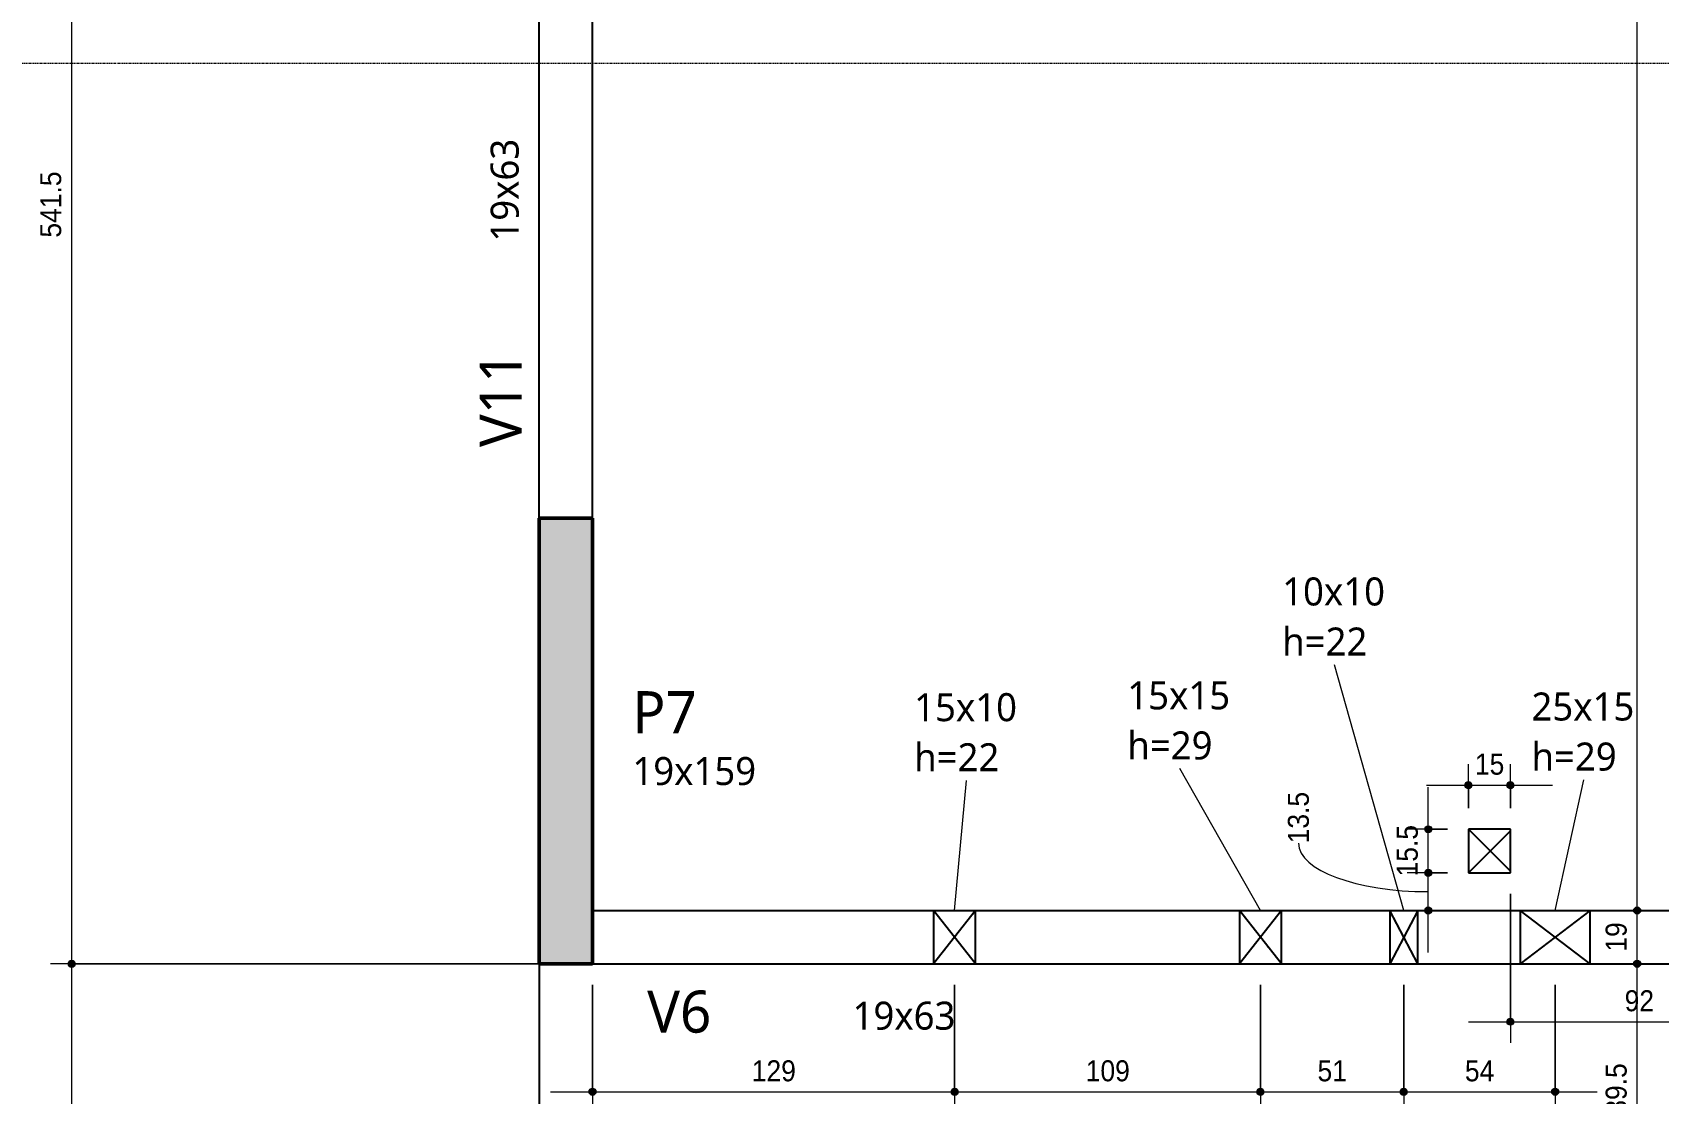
# Model space of a CAD drawing. Header units: centimetres. Extents: x -1984 to 34419, y -3196 to 88064.
# Drawn here: x -1581 to -1001, y -73 to 305 of the extents above; entities that cross this region are included whole.
import ezdxf

# ---------------------------------------------------------------- set-up
doc = ezdxf.new("R2010")
doc.units = ezdxf.units.CM
doc.linetypes.add('Centro de 6 mm', pattern=[1.32, 0.6, -0.24, 0.24, -0.24])
doc.linetypes.add('Traço', pattern=[0.635, 0.3175, -0.3175])
for name, color, linetype, lineweight in [('A-ANNO-DIMS', 7, 'Continuous', 9), ('A-ANNO-DIMS-50', 7, 'Continuous', 9), ('A-DETL-THIN', 7, 'Continuous', 25), ('A-FLOR', 7, 'Continuous', 25), ('A-GENM', 7, 'Continuous', 25), ('A-GENM-HDLN', 7, 'Traço', 18), ('A-GENM-IDEN', 7, 'Continuous', 9), ('G-ANNO-SYMB', 7, 'Continuous', 9), ('S-BEAM', 7, 'Continuous', 25), ('S-BEAM-HDLN', 7, 'Traço', 25), ('S-BEAM-IDEN', 7, 'Continuous', 9), ('S-COLS', 7, 'Continuous', 25), ('S-COLS-IDEN', 7, 'Continuous', 9)]:
    doc.layers.add(name, color=color, linetype=linetype, lineweight=lineweight)
doc.styles.add('Arial_1', font='arial.ttf', dxfattribs={"width": 0.9, "height": 7.5})
doc.styles.add('Gadugi', font='gadugi.ttf', dxfattribs={"height": 15})
doc.styles.add('Gadugi_1', font='gadugi.ttf', dxfattribs={"height": 10})
doc.dimstyles.new('PED_1_5mm_ESQ', dxfattribs={"dimscale": 30.48, "dimtxt": 7.651945, "dimasz": 0.328084, "dimexe": 0.246063, "dimexo": 0.246063, "dimgap": 0.049213, "dimtad": 1, "dimdec": 1, "dimrnd": 0.5, "dimdsep": 46, "dimtxsty": 'Arial_1', "dimblk1": 'DOTSMALL', "dimblk2": 'DOTSMALL', "dimsah": 1, "dimcen": 0.09, "dimdle": 0.492126, "dimazin": 0, "dimtfac": 1, "dimtdec": 4, "dimtix": 1, "dimtmove": 0, "dimatfit": 3, "dimfxl": 1, "dimtvp": 1, "dimtolj": 1, "dimtzin": 0, "dimarcsym": 2})
doc.dimstyles.new('PED_1_5mm_ESQ_2', dxfattribs={"dimscale": 30.48, "dimtxt": 7.651945, "dimasz": 0.328084, "dimexe": 0.246063, "dimexo": 0.246063, "dimgap": 0.049213, "dimtad": 1, "dimdec": 1, "dimrnd": 0.5, "dimdsep": 46, "dimtxsty": 'Arial_1', "dimblk1": 'DOTSMALL', "dimblk2": 'DOTSMALL', "dimsah": 1, "dimcen": 0.09, "dimdle": 0.492126, "dimazin": 0, "dimtfac": 1, "dimtdec": 4, "dimtix": 1, "dimtmove": 1, "dimatfit": 3, "dimfxl": 1, "dimtvp": 1, "dimtolj": 1, "dimtzin": 0, "dimarcsym": 2})

# ---------------------------------------------------------------- blocks, each defined once
blk = doc.blocks.new('PED_FURO_RETANGULAR_R04_2020 - 15x15x29-3491205-PL F 001 - FORMA DO 4º PAVIMENTO')
at = {"layer": 'A-GENM-HDLN'}
for p, q in [((-7.5, 9.5), (7.5, -9.5)), ((-7.5, -9.5), (7.5, 9.5)), ((-7.5, -9.5), (-7.5, 9.5)), ((7.5, 9.5), (7.5, -9.5))]:
    blk.add_line(p, q, dxfattribs=at)
blk = doc.blocks.new('PED_FURO_RETANGULAR_R04_2020 - 15x10x22-3621887-PL F 001 - FORMA DO 4º PAVIMENTO')
at = {"layer": 'A-GENM-HDLN'}
for p, q in [((-7.5, 9.5), (7.5, -9.5)), ((-7.5, -9.5), (7.5, 9.5)), ((-7.5, -9.5), (-7.5, 9.5)), ((7.5, 9.5), (7.5, -9.5))]:
    blk.add_line(p, q, dxfattribs=at)
blk = doc.blocks.new('PED_FURO_RETANGULAR_R04_2020 - 10x10x22-3536245-PL F 001 - FORMA DO 4º PAVIMENTO')
at = {"layer": 'A-GENM-HDLN'}
for p, q in [((-5, 9.5), (5, -9.5)), ((-5, -9.5), (5, 9.5)), ((-5, -9.5), (-5, 9.5)), ((5, 9.5), (5, -9.5))]:
    blk.add_line(p, q, dxfattribs=at)
blk = doc.blocks.new('PED_FURO_RETANGULAR_R04_2020 - 25x15x29-3618377-PL F 001 - FORMA DO 4º PAVIMENTO')
at = {"layer": 'A-GENM-HDLN'}
for p, q in [((-12.5, -9.5), (-12.5, 9.5)), ((-12.49, 9.5), (12.49, -9.5)), ((-12.49, -9.5), (12.49, 9.5)), ((12.5, 9.5), (12.5, -9.5))]:
    blk.add_line(p, q, dxfattribs=at)
blk = doc.blocks.new('DIMBLOCK22-PL F 001 - FORMA DO 4º PAVIMENTO')
at = {"layer": 'A-ANNO-DIMS-50'}
h = blk.add_hatch(color=256, dxfattribs=at)
edge = h.paths.add_edge_path(flags=0)
edge.add_arc((-1567.19, -26.88), 1.25, 0, 360)
h = blk.add_hatch(color=256, dxfattribs=at)
edge = h.paths.add_edge_path(flags=0)
edge.add_arc((-1567.19, -181.88), 1.25, 0, 360)
for p, q in [((-1388.86, -26.88), (-1574.69, -26.88)), ((-1567.19, -181.88), (-1567.19, -26.88)), ((-1567.19, -26.88), (-1388.86, -26.88)), ((-1561.46, -181.88), (-1574.69, -181.88)), ((-1567.19, -181.88), (-1561.46, -181.88))]:
    blk.add_line(p, q, dxfattribs=at)
for centre in [(-1567.19, -26.88), (-1567.19, -181.88)]:
    blk.add_circle(centre, 1.25, dxfattribs=at)
at = {"layer": 'A-ANNO-DIMS-50', "color": 0, "insert": (-1578.43, -112.15), "char_height": 7.5, "width": 18.6472, "attachment_point": 1, "rotation": 90, "line_spacing_factor": 0.941778, "style": 'Arial_1'}
blk.add_mtext('155', dxfattribs=at)
blk = doc.blocks.new('_DotSmall')
at = {"color": 0, "linetype": 'ByBlock', "const_width": 0.5}
blk.add_lwpolyline([(-0.0625, 0, 1), (0.0625, 0, 1)], format="xyb", close=True, dxfattribs=at)
blk = doc.blocks.new('DIMBLOCK23-PL F 001 - FORMA DO 4º PAVIMENTO')
at = {"layer": 'A-ANNO-DIMS-50'}
h = blk.add_hatch(color=256, dxfattribs=at)
edge = h.paths.add_edge_path(flags=0)
edge.add_arc((-1567.19, 514.55), 1.25, 0, 360)
h = blk.add_hatch(color=256, dxfattribs=at)
edge = h.paths.add_edge_path(flags=0)
edge.add_arc((-1567.19, -26.88), 1.25, 0, 360)
for p, q in [((-1561.46, 514.55), (-1574.69, 514.55)), ((-1567.19, -26.88), (-1567.19, 514.55)), ((-1567.19, 514.55), (-1561.46, 514.55)), ((-1388.86, -26.88), (-1574.69, -26.88)), ((-1567.19, -26.88), (-1388.86, -26.88))]:
    blk.add_line(p, q, dxfattribs=at)
for centre in [(-1567.19, 514.55), (-1567.19, -26.88)]:
    blk.add_circle(centre, 1.25, dxfattribs=at)
at = {"layer": 'A-ANNO-DIMS-50', "color": 0, "insert": (-1578.43, 232.18), "char_height": 7.5, "width": 27.9708, "attachment_point": 1, "rotation": 90, "line_spacing_factor": 0.941778, "style": 'Arial_1'}
blk.add_mtext('541.5', dxfattribs=at)
blk = doc.blocks.new('DIMBLOCK26-PL F 001 - FORMA DO 4º PAVIMENTO')
at = {"layer": 'A-ANNO-DIMS-50'}
h = blk.add_hatch(color=256, dxfattribs=at)
edge = h.paths.add_edge_path(flags=0)
edge.add_arc((-1008.61, -26.88), 1.25, 0, 360)
h = blk.add_hatch(color=256, dxfattribs=at)
edge = h.paths.add_edge_path(flags=0)
edge.add_arc((-1008.61, -116.45), 1.25, 0, 360)
for p, q in [((-1002.88, -26.88), (-1016.11, -26.88)), ((-1008.61, -131.45), (-1008.61, -26.88)), ((-1008.61, -26.88), (-1002.88, -26.88)), ((-1002.88, -116.45), (-1016.11, -116.45)), ((-1008.61, -116.45), (-1002.88, -116.45))]:
    blk.add_line(p, q, dxfattribs=at)
for centre in [(-1008.61, -26.88), (-1008.61, -116.45)]:
    blk.add_circle(centre, 1.25, dxfattribs=at)
at = {"layer": 'A-ANNO-DIMS-50', "color": 0, "insert": (-1019.85, -80.73), "char_height": 7.5, "width": 21.7551, "attachment_point": 1, "rotation": 90, "line_spacing_factor": 0.941778, "style": 'Arial_1'}
blk.add_mtext('89.5', dxfattribs=at)
blk = doc.blocks.new('DIMBLOCK27-PL F 001 - FORMA DO 4º PAVIMENTO')
at = {"layer": 'A-ANNO-DIMS-50'}
h = blk.add_hatch(color=256, dxfattribs=at)
edge = h.paths.add_edge_path(flags=0)
edge.add_arc((-1008.61, -7.88), 1.25, 0, 360)
h = blk.add_hatch(color=256, dxfattribs=at)
edge = h.paths.add_edge_path(flags=0)
edge.add_arc((-1008.61, -26.88), 1.25, 0, 360)
for p, q in [((-1002.88, -7.88), (-1016.11, -7.88)), ((-1008.61, -26.88), (-1008.61, -7.88)), ((-1008.61, -7.88), (-1002.88, -7.88)), ((-1002.88, -26.88), (-1016.11, -26.88)), ((-1008.61, -26.88), (-1002.88, -26.88))]:
    blk.add_line(p, q, dxfattribs=at)
for centre in [(-1008.61, -7.88), (-1008.61, -26.88)]:
    blk.add_circle(centre, 1.25, dxfattribs=at)
at = {"layer": 'A-ANNO-DIMS-50', "color": 0, "insert": (-1019.85, -22.56), "char_height": 7.5, "width": 12.4315, "attachment_point": 1, "rotation": 90, "line_spacing_factor": 0.941778, "style": 'Arial_1'}
blk.add_mtext('19', dxfattribs=at)
blk = doc.blocks.new('DIMBLOCK28-PL F 001 - FORMA DO 4º PAVIMENTO')
at = {"layer": 'A-ANNO-DIMS-50'}
h = blk.add_hatch(color=256, dxfattribs=at)
edge = h.paths.add_edge_path(flags=0)
edge.add_arc((-1008.61, 688.12), 1.25, 0, 360)
h = blk.add_hatch(color=256, dxfattribs=at)
edge = h.paths.add_edge_path(flags=0)
edge.add_arc((-1008.61, -7.88), 1.25, 0, 360)
for p, q in [((-1002.88, 688.12), (-1016.11, 688.12)), ((-1008.61, -7.88), (-1008.61, 688.12)), ((-1008.61, 688.12), (-1002.88, 688.12)), ((-1002.88, -7.88), (-1016.11, -7.88)), ((-1008.61, -7.88), (-1002.88, -7.88))]:
    blk.add_line(p, q, dxfattribs=at)
for centre in [(-1008.61, 688.12), (-1008.61, -7.88)]:
    blk.add_circle(centre, 1.25, dxfattribs=at)
at = {"layer": 'A-ANNO-DIMS-50', "color": 0, "insert": (-1019.85, 332.35), "char_height": 7.5, "width": 18.6472, "attachment_point": 1, "rotation": 90, "line_spacing_factor": 0.941778, "style": 'Arial_1'}
blk.add_mtext('696', dxfattribs=at)
blk = doc.blocks.new('DIMBLOCK84-PL F 001 - FORMA DO 4º PAVIMENTO')
at = {"layer": 'A-ANNO-DIMS-50'}
h = blk.add_hatch(color=256, dxfattribs=at)
edge = h.paths.add_edge_path(flags=0)
edge.add_arc((-1053.83, -47.56), 1.25, 0, 360)
h = blk.add_hatch(color=256, dxfattribs=at)
edge = h.paths.add_edge_path(flags=0)
edge.add_arc((-961.94, -47.56), 1.25, 0, 360)
for p, q in [((-961.94, 1.83), (-961.94, -55.06)), ((-961.94, -47.56), (-961.94, 1.83)), ((-1053.83, -1.92), (-1053.83, -55.06)), ((-1053.83, -47.56), (-1053.83, -1.92)), ((-1068.83, -47.56), (-946.94, -47.56))]:
    blk.add_line(p, q, dxfattribs=at)
for centre in [(-1053.83, -47.56), (-961.94, -47.56)]:
    blk.add_circle(centre, 1.25, dxfattribs=at)
at = {"layer": 'A-ANNO-DIMS-50', "color": 0, "insert": (-1013.07, -36.32), "char_height": 7.5, "width": 12.4315, "attachment_point": 1, "line_spacing_factor": 0.941778, "style": 'Arial_1'}
blk.add_mtext('92', dxfattribs=at)
blk = doc.blocks.new('DIMBLOCK85-PL F 001 - FORMA DO 4º PAVIMENTO')
at = {"layer": 'A-ANNO-DIMS-50'}
h = blk.add_hatch(color=256, dxfattribs=at)
edge = h.paths.add_edge_path(flags=0)
edge.add_arc((-1068.81, 36.85), 1.25, 0, 360)
h = blk.add_hatch(color=256, dxfattribs=at)
edge = h.paths.add_edge_path(flags=0)
edge.add_arc((-1053.83, 36.85), 1.25, 0, 360)
for p, q in [((-1068.81, 28.62), (-1068.81, 44.35)), ((-1053.83, 28.62), (-1053.83, 44.35)), ((-1083.81, 36.85), (-1038.83, 36.85)), ((-1068.81, 36.85), (-1068.81, 28.62)), ((-1053.83, 36.85), (-1053.83, 28.62))]:
    blk.add_line(p, q, dxfattribs=at)
for centre in [(-1068.81, 36.85), (-1053.83, 36.85)]:
    blk.add_circle(centre, 1.25, dxfattribs=at)
at = {"layer": 'A-ANNO-DIMS-50', "color": 0, "insert": (-1066.5, 48.09), "char_height": 7.5, "width": 12.4315, "attachment_point": 1, "line_spacing_factor": 0.941778, "style": 'Arial_1'}
blk.add_mtext('15', dxfattribs=at)
blk = doc.blocks.new('DIMBLOCK86-PL F 001 - FORMA DO 4º PAVIMENTO')
at = {"layer": 'A-ANNO-DIMS-50'}
h = blk.add_hatch(color=256, dxfattribs=at)
edge = h.paths.add_edge_path(flags=0)
edge.add_arc((-1083.15, 21.12), 1.25, 0, 360)
h = blk.add_hatch(color=256, dxfattribs=at)
edge = h.paths.add_edge_path(flags=0)
edge.add_arc((-1083.15, 5.58), 1.25, 0, 360)
for p, q in [((-1083.15, -9.42), (-1083.15, 36.12)), ((-1076.31, 21.12), (-1090.65, 21.12)), ((-1083.15, 21.12), (-1076.31, 21.12)), ((-1076.31, 5.58), (-1090.65, 5.58)), ((-1083.15, 5.58), (-1076.31, 5.58))]:
    blk.add_line(p, q, dxfattribs=at)
for centre in [(-1083.15, 21.12), (-1083.15, 5.58)]:
    blk.add_circle(centre, 1.25, dxfattribs=at)
at = {"layer": 'A-ANNO-DIMS-50', "color": 0, "insert": (-1094.39, 4.28), "char_height": 7.5, "width": 21.7551, "attachment_point": 1, "rotation": 90, "line_spacing_factor": 0.941778, "style": 'Arial_1'}
blk.add_mtext('15.5', dxfattribs=at)
blk = doc.blocks.new('DIMBLOCK87-PL F 001 - FORMA DO 4º PAVIMENTO')
at = {"layer": 'A-ANNO-DIMS-50'}
h = blk.add_hatch(color=256, dxfattribs=at)
edge = h.paths.add_edge_path(flags=0)
edge.add_arc((-1083.15, 5.58), 1.25, 0, 360)
h = blk.add_hatch(color=256, dxfattribs=at)
edge = h.paths.add_edge_path(flags=0)
edge.add_arc((-1083.15, -7.88), 1.25, 0, 360)
for p, q in [((-1083.15, -22.88), (-1083.15, 20.58)), ((-1076.31, 5.58), (-1090.65, 5.58)), ((-1083.15, 5.58), (-1076.31, 5.58)), ((-1077.42, -7.88), (-1090.65, -7.88)), ((-1083.15, -7.88), (-1077.42, -7.88))]:
    blk.add_line(p, q, dxfattribs=at)
for centre in [(-1083.15, 5.58), (-1083.15, -7.88)]:
    blk.add_circle(centre, 1.25, dxfattribs=at)
blk.add_ellipse((-1083.15, 16.09), major_axis=(46.24, 0), ratio=0.372903, start_param=3.141593, end_param=4.712389, dxfattribs=at)
at = {"layer": 'A-ANNO-DIMS-50', "color": 0, "insert": (-1133.25, 16.09), "char_height": 7.5, "width": 21.7551, "attachment_point": 1, "rotation": 90, "line_spacing_factor": 0.941778, "style": 'Arial_1'}
blk.add_mtext('13.5', dxfattribs=at)
blk = doc.blocks.new('DIMBLOCK223-PL F 001 - FORMA DO 4º PAVIMENTO')
at = {"layer": 'A-ANNO-DIMS-50'}
h = blk.add_hatch(color=256, dxfattribs=at)
edge = h.paths.add_edge_path(flags=0)
edge.add_arc((-1381.36, -72.55), 1.25, 0, 360)
h = blk.add_hatch(color=256, dxfattribs=at)
edge = h.paths.add_edge_path(flags=0)
edge.add_arc((-1252.14, -72.55), 1.25, 0, 360)
for p, q in [((-1381.36, -34.38), (-1381.36, -80.05)), ((-1381.36, -72.55), (-1381.36, -34.38)), ((-1252.14, -34.38), (-1252.14, -80.05)), ((-1252.14, -72.55), (-1252.14, -34.38)), ((-1396.36, -72.55), (-1252.14, -72.55))]:
    blk.add_line(p, q, dxfattribs=at)
for centre in [(-1381.36, -72.55), (-1252.14, -72.55)]:
    blk.add_circle(centre, 1.25, dxfattribs=at)
at = {"layer": 'A-ANNO-DIMS-50', "color": 0, "insert": (-1324.52, -61.31), "char_height": 7.5, "width": 18.6472, "attachment_point": 1, "line_spacing_factor": 0.941778, "style": 'Arial_1'}
blk.add_mtext('129', dxfattribs=at)
blk = doc.blocks.new('DIMBLOCK224-PL F 001 - FORMA DO 4º PAVIMENTO')
at = {"layer": 'A-ANNO-DIMS-50'}
h = blk.add_hatch(color=256, dxfattribs=at)
edge = h.paths.add_edge_path(flags=0)
edge.add_arc((-1252.14, -72.55), 1.25, 0, 360)
h = blk.add_hatch(color=256, dxfattribs=at)
edge = h.paths.add_edge_path(flags=0)
edge.add_arc((-1143.05, -72.55), 1.25, 0, 360)
for p, q in [((-1252.14, -34.38), (-1252.14, -80.05)), ((-1252.14, -72.55), (-1252.14, -34.38)), ((-1143.05, -34.38), (-1143.05, -80.05)), ((-1143.05, -72.55), (-1143.05, -34.38)), ((-1252.14, -72.55), (-1143.05, -72.55))]:
    blk.add_line(p, q, dxfattribs=at)
for centre in [(-1252.14, -72.55), (-1143.05, -72.55)]:
    blk.add_circle(centre, 1.25, dxfattribs=at)
at = {"layer": 'A-ANNO-DIMS-50', "color": 0, "insert": (-1205.36, -61.31), "char_height": 7.5, "width": 18.6472, "attachment_point": 1, "line_spacing_factor": 0.941778, "style": 'Arial_1'}
blk.add_mtext('109', dxfattribs=at)
blk = doc.blocks.new('DIMBLOCK225-PL F 001 - FORMA DO 4º PAVIMENTO')
at = {"layer": 'A-ANNO-DIMS-50'}
h = blk.add_hatch(color=256, dxfattribs=at)
edge = h.paths.add_edge_path(flags=0)
edge.add_arc((-1143.05, -72.55), 1.25, 0, 360)
h = blk.add_hatch(color=256, dxfattribs=at)
edge = h.paths.add_edge_path(flags=0)
edge.add_arc((-1091.91, -72.55), 1.25, 0, 360)
for p, q in [((-1143.05, -34.38), (-1143.05, -80.05)), ((-1143.05, -72.55), (-1143.05, -34.38)), ((-1091.91, -34.38), (-1091.91, -80.05)), ((-1091.91, -72.55), (-1091.91, -34.38)), ((-1143.05, -72.55), (-1091.91, -72.55))]:
    blk.add_line(p, q, dxfattribs=at)
for centre in [(-1143.05, -72.55), (-1091.91, -72.55)]:
    blk.add_circle(centre, 1.25, dxfattribs=at)
at = {"layer": 'A-ANNO-DIMS-50', "color": 0, "insert": (-1122.66, -61.31), "char_height": 7.5, "width": 12.4315, "attachment_point": 1, "line_spacing_factor": 0.941778, "style": 'Arial_1'}
blk.add_mtext('51', dxfattribs=at)
blk = doc.blocks.new('DIMBLOCK226-PL F 001 - FORMA DO 4º PAVIMENTO')
at = {"layer": 'A-ANNO-DIMS-50'}
h = blk.add_hatch(color=256, dxfattribs=at)
edge = h.paths.add_edge_path(flags=0)
edge.add_arc((-1091.91, -72.55), 1.25, 0, 360)
h = blk.add_hatch(color=256, dxfattribs=at)
edge = h.paths.add_edge_path(flags=0)
edge.add_arc((-1037.86, -72.55), 1.25, 0, 360)
for p, q in [((-1091.91, -34.38), (-1091.91, -80.05)), ((-1091.91, -72.55), (-1091.91, -34.38)), ((-1037.86, -34.38), (-1037.86, -80.05)), ((-1037.86, -72.55), (-1037.86, -34.38)), ((-1091.91, -72.55), (-1022.86, -72.55))]:
    blk.add_line(p, q, dxfattribs=at)
for centre in [(-1091.91, -72.55), (-1037.86, -72.55)]:
    blk.add_circle(centre, 1.25, dxfattribs=at)
at = {"layer": 'A-ANNO-DIMS-50', "color": 0, "insert": (-1070.07, -61.31), "char_height": 7.5, "width": 12.4315, "attachment_point": 1, "line_spacing_factor": 0.941778, "style": 'Arial_1'}
blk.add_mtext('54', dxfattribs=at)

msp = doc.modelspace()

# ---------------------------------------------------------------- hatches: boundary and pattern name
at = {"layer": 'S-COLS', "true_color": 0x808080}
msp.add_hatch(color=8, dxfattribs=at).paths.add_polyline_path([(-1381.36, -26.88), (-1381.36, 132.12), (-1400.36, 132.12), (-1400.36, -26.88)], flags=0)

# ---------------------------------------------------------------- linework, layer by layer
at = {"layer": 'A-DETL-THIN'}
for p, q in [((-1068.81, 21.12), (-1053.83, 6.15)), ((-1068.81, 5.58), (-1053.83, 20.55)), ((-1244.64, -26.88), (-1259.64, -7.88)), ((-1244.64, -7.88), (-1259.64, -26.88)), ((-1135.55, -26.88), (-1150.55, -7.88)), ((-1135.55, -7.88), (-1150.55, -26.88)), ((-1086.91, -26.88), (-1096.91, -7.88)), ((-1086.91, -7.88), (-1096.91, -26.88)), ((-1025.36, -26.88), (-1050.36, -7.88)), ((-1025.36, -7.88), (-1050.36, -26.88))]:
    msp.add_line(p, q, dxfattribs=at)
at = {"layer": 'A-FLOR'}
for p, q in [((-1068.81, 21.12), (-1068.81, 5.58)), ((-1053.83, 21.12), (-1068.81, 21.12)), ((-1053.83, 5.58), (-1053.83, 21.12)), ((-1068.81, 5.58), (-1053.83, 5.58)), ((-1400.36, -26.88), (-1400.36, -181.88))]:
    msp.add_line(p, q, dxfattribs=at)
at = {"layer": 'A-GENM-IDEN'}
for p, q in [((-1091.91, -7.88), (-1116.57, 79.79)), ((-1143.05, -7.88), (-1171.83, 42.74)), ((-1252.14, -7.88), (-1247.88, 38.51)), ((-1037.86, -7.88), (-1027.61, 38.76))]:
    msp.add_line(p, q, dxfattribs=at)
at = {"layer": 'G-ANNO-SYMB', "linetype": 'Centro de 6 mm'}
msp.add_line((-1848.98, 294.37), (1444.72, 294.37), dxfattribs=at)
at = {"layer": 'S-BEAM'}
for p, q in [((-1400.36, 132.12), (-1400.36, 514.55)), ((-1381.36, 132.12), (-1381.36, 514.55)), ((-1381.36, -7.88), (-875.36, -7.88)), ((-1381.36, -26.88), (-875.36, -26.88))]:
    msp.add_line(p, q, dxfattribs=at)
at = {"layer": 'S-BEAM-HDLN', "linetype": 'Continuous'}
for p, q in [((-1259.64, -7.88), (-1259.64, -26.88)), ((-1244.64, -26.88), (-1244.64, -7.88)), ((-1150.55, -7.88), (-1150.55, -26.88)), ((-1135.55, -26.88), (-1135.55, -7.88)), ((-1096.91, -7.88), (-1096.91, -26.88)), ((-1086.91, -26.88), (-1086.91, -7.88)), ((-1050.36, -7.88), (-1050.36, -26.88)), ((-1025.36, -26.88), (-1025.36, -7.88))]:
    msp.add_line(p, q, dxfattribs=at)
at = {"layer": 'S-COLS', "lineweight": 50}
for p, q in [((-1400.36, -26.88), (-1400.36, 132.12)), ((-1400.36, 132.12), (-1381.36, 132.12)), ((-1381.36, 132.12), (-1381.36, -26.88)), ((-1381.36, -26.88), (-1400.36, -26.88))]:
    msp.add_line(p, q, dxfattribs=at)

# ---------------------------------------------------------------- block references
at = {"layer": 'A-GENM', "linetype": 'Traço', "lineweight": 18, "rotation": 180}
for name, p in [('PED_FURO_RETANGULAR_R04_2020 - 15x10x22-3621887-PL F 001 - FORMA DO 4º PAVIMENTO', (-1252.14, -17.38)), ('PED_FURO_RETANGULAR_R04_2020 - 15x15x29-3491205-PL F 001 - FORMA DO 4º PAVIMENTO', (-1143.05, -17.38)), ('PED_FURO_RETANGULAR_R04_2020 - 10x10x22-3536245-PL F 001 - FORMA DO 4º PAVIMENTO', (-1091.91, -17.38)), ('PED_FURO_RETANGULAR_R04_2020 - 25x15x29-3618377-PL F 001 - FORMA DO 4º PAVIMENTO', (-1037.86, -17.38))]:
    msp.add_blockref(name, p, dxfattribs=at)

# ---------------------------------------------------------------- texts
at = {"layer": 'A-GENM-IDEN', "char_height": 10, "attachment_point": 1, "style": 'Gadugi_1'}
for s, insert, width in [('10x10', (-1135.27, 110.94), 44.8945), ('h=22', (-1135.27, 93.08), 39.6835), ('15x10', (-1266.58, 69.66), 44.8945), ('15x15', (-1190.53, 73.88), 44.8945), ('25x15', (-1046.31, 69.9), 44.8945), ('h=22', (-1266.58, 51.8), 39.6835), ('h=29', (-1190.53, 56.03), 39.6835), ('h=29', (-1046.31, 52.05), 39.6835)]:
    msp.add_mtext(s, dxfattribs=dict(at, insert=insert, width=width))
at = {"layer": 'S-BEAM-IDEN', "attachment_point": 1, "rotation": 90}
for s, insert, char_height, width, style in [('19x63', (-1417.7, 230.75), 10, 44.8945, 'Gadugi_1'), ('V11', (-1421.64, 157.45), 15, 44.0928, 'Gadugi')]:
    msp.add_mtext(s, dxfattribs=dict(at, insert=insert, char_height=char_height, width=width, style=style))
at = {"layer": 'S-BEAM-IDEN', "attachment_point": 1}
for s, insert, char_height, width, style in [('V6', (-1361.86, -36.46), 15, 30.0633, 'Gadugi'), ('19x63', (-1288.56, -40.39), 10, 44.8945, 'Gadugi_1')]:
    msp.add_mtext(s, dxfattribs=dict(at, insert=insert, char_height=char_height, width=width, style=style))
at = {"layer": 'S-COLS-IDEN', "attachment_point": 1}
for s, insert, char_height, width, style in [('P7', (-1367.12, 70.38), 15, 28.4599, 'Gadugi'), ('19x159', (-1367.12, 46.89), 10, 54.1139, 'Gadugi_1')]:
    msp.add_mtext(s, dxfattribs=dict(at, insert=insert, char_height=char_height, width=width, style=style))

# ---------------------------------------------------------------- dimensions: what is measured, and where the dimension line sits
at = {"layer": 'A-ANNO-DIMS'}
for base, p1, p2, override, picture, middle in [((-1008.61, 688.12), (-1010.38, -7.88), (-1010.38, 688.12), {"dimpost": '<>', "dimfxl": 696.000019}, 'DIMBLOCK28-PL F 001 - FORMA DO 4º PAVIMENTO', (-1013.94, 340.12)), ((-1567.19, 514.55), (-1381.36, -26.88), (-1568.96, 514.55), {"dimpost": '<>', "dimfxl": 573.008977}, 'DIMBLOCK23-PL F 001 - FORMA DO 4º PAVIMENTO', (-1572.52, 243.83)), ((-1083.15, 21.12), (-1068.81, 5.58), (-1068.81, 21.12), {"dimpost": '<>', "dimfxl": 15.539796}, 'DIMBLOCK86-PL F 001 - FORMA DO 4º PAVIMENTO', (-1088.48, 13.35)), ((-1008.61, -7.88), (-1010.38, -26.88), (-1010.38, -7.88), {"dimpost": '<>', "dimfxl": 19}, 'DIMBLOCK27-PL F 001 - FORMA DO 4º PAVIMENTO', (-1013.94, -17.38)), ((-1567.19, -26.88), (-1568.96, -181.88), (-1381.36, -26.88), {"dimpost": '<>', "dimfxl": 243.344147}, 'DIMBLOCK22-PL F 001 - FORMA DO 4º PAVIMENTO', (-1572.52, -104.38)), ((-1008.61, -26.88), (-1010.38, -116.45), (-1010.38, -26.88), {"dimpost": '<>', "dimfxl": 89.568642}, 'DIMBLOCK26-PL F 001 - FORMA DO 4º PAVIMENTO', (-1013.94, -71.67))]:
    dim = msp.add_linear_dim(base=base, p1=p1, p2=p2, angle=90, dimstyle='PED_1_5mm_ESQ', override=override, dxfattribs=at)
    dim.commit()
    dim.dimension.update_dxf_attribs({"geometry": picture, "text_midpoint": middle})
for base, p1, p2, override, picture, middle in [((-1053.83, 36.85), (-1068.81, 21.12), (-1053.83, 21.12), {"dimpost": '<>', "dimfxl": 14.970329}, 'DIMBLOCK85-PL F 001 - FORMA DO 4º PAVIMENTO', (-1061.32, 42.18)), ((-961.94, -47.56), (-1053.83, 5.58), (-961.94, 9.33), {"dimpost": '<>', "dimfxl": 91.969248}, 'DIMBLOCK84-PL F 001 - FORMA DO 4º PAVIMENTO', (-1007.89, -42.23)), ((-1252.14, -72.55), (-1381.36, -26.88), (-1252.14, -26.88), {"dimpost": '<>', "dimfxl": 129.229078}, 'DIMBLOCK223-PL F 001 - FORMA DO 4º PAVIMENTO', (-1316.75, -67.22)), ((-1143.05, -72.55), (-1252.14, -26.88), (-1143.05, -26.88), {"dimpost": '<>', "dimfxl": 109.08705}, 'DIMBLOCK224-PL F 001 - FORMA DO 4º PAVIMENTO', (-1197.59, -67.22)), ((-1091.91, -72.55), (-1143.05, -26.88), (-1091.91, -26.88), {"dimpost": '<>', "dimfxl": 51.136285}, 'DIMBLOCK225-PL F 001 - FORMA DO 4º PAVIMENTO', (-1117.48, -67.22)), ((-1037.8645, -72.5512), (-1091.9121, -26.8807), (-1037.8645, -26.8807), {"dimpost": '<>', "dimfxl": 54.047574}, 'DIMBLOCK226-PL F 001 - FORMA DO 4º PAVIMENTO', (-1064.8883, -67.2373))]:
    dim = msp.add_linear_dim(base=base, p1=p1, p2=p2, dimstyle='PED_1_5mm_ESQ', override=override, dxfattribs=at)
    dim.commit()
    dim.dimension.update_dxf_attribs({"geometry": picture, "text_midpoint": middle})
dim = msp.add_linear_dim(base=(-1083.15, 5.58), p1=(-1084.92, -7.88), p2=(-1068.81, 5.58), angle=90, dimstyle='PED_1_5mm_ESQ_2', override={"dimpost": '<>', "dimfxl": 20.99749}, dxfattribs=at)
dim.commit()
dim.dimension.update_dxf_attribs({"geometry": 'DIMBLOCK87-PL F 001 - FORMA DO 4º PAVIMENTO', "text_midpoint": (-1128.25, 26.97), "dimtype": 160, "text_rotation": 90})

doc.saveas('drawing.dxf')
